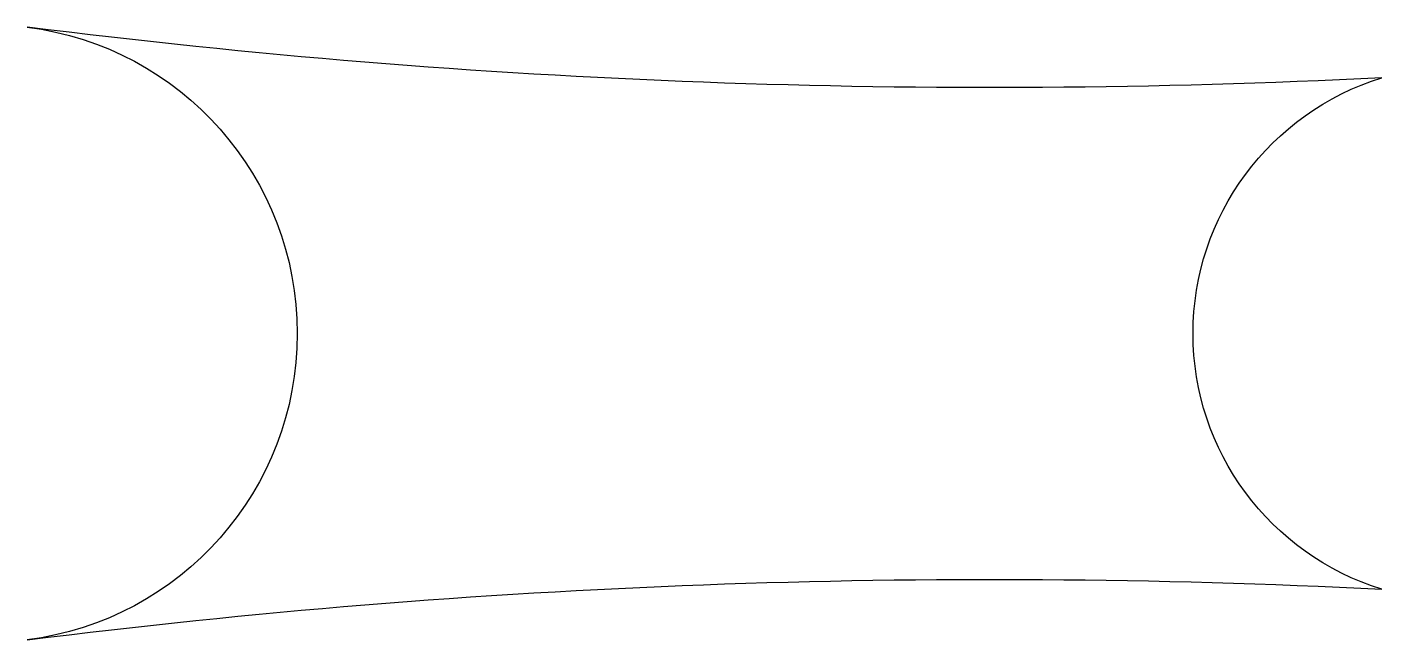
# Model space of a CAD drawing. Header units: millimetres. Extents: x -52.5 to 35.3, y -19.8 to 19.8.
import ezdxf

# ---------------------------------------------------------------- set-up
doc = ezdxf.new("R2010")
doc.units = ezdxf.units.MM

msp = doc.modelspace()

# ---------------------------------------------------------------- linework, layer by layer
msp.add_lwpolyline([(35.258, 16.56, -0.043995), (-52.5, 19.843, -0.881917), (-52.5, -19.843, -0.043995), (35.258, -16.56, -0.73873)], format="xyb", close=True)

doc.saveas('drawing.dxf')
